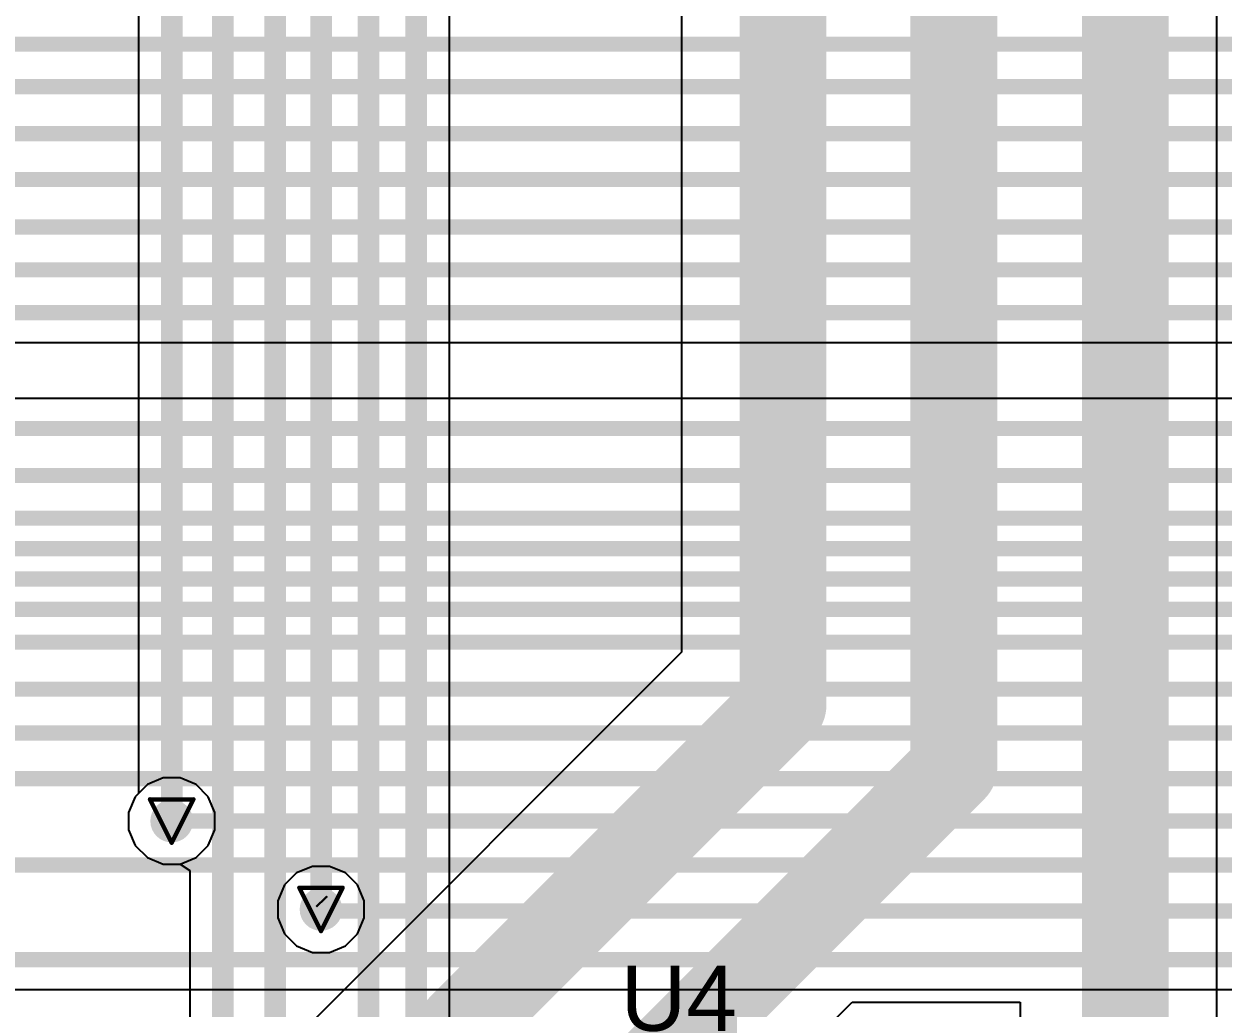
# Model space of a CAD drawing. Header units: inches. Extents: x 0 to 5359, y 0 to 5098.
# Drawn here: x 20.12 to 34.16, y 59.46 to 70.98 of the extents above; entities that cross this region are included whole.
import ezdxf

# ---------------------------------------------------------------- set-up
doc = ezdxf.new("R2010")
doc.units = ezdxf.units.IN
for name, color, linetype in [('Bottom Layer', 5, 'Continuous'), ('Drill Drawing', 1, 'Continuous'), ('Layer 1', 16, 'Continuous'), ('Layer 2', 76, 'Continuous'), ('Top Layer', 1, 'Continuous'), ('Top Overlay', 2, 'Continuous'), ('Via Holes', 16, 'Continuous')]:
    doc.layers.add(name, color=color, linetype=linetype)
doc.styles.add('Arial', font='', dxfattribs={"height": 0.2})
doc.styles.get('Arial').set_extended_font_data('Arial')

msp = doc.modelspace()

# ---------------------------------------------------------------- hatches: boundary and pattern name
at = {"layer": 'Bottom Layer'}
h = msp.add_hatch(color=5, dxfattribs=at)
edge = h.paths.add_edge_path()
edge.add_arc((21.844, 61.656), 0.25, 0, 360)
h = msp.add_hatch(color=5, dxfattribs=at)
edge = h.paths.add_edge_path()
edge.add_arc((23.592, 60.622), 0.25, 0, 360)
at = {"layer": 'Layer 1'}
h = msp.add_hatch(color=16, dxfattribs=at)
edge = h.paths.add_edge_path()
edge.add_arc((21.844, 61.656), 0.25, 0, 360)
h = msp.add_hatch(color=16, dxfattribs=at)
edge = h.paths.add_edge_path()
edge.add_arc((23.592, 60.622), 0.25, 0, 360)
at = {"layer": 'Layer 2'}
h = msp.add_hatch(color=76, dxfattribs=at)
edge = h.paths.add_edge_path()
edge.add_arc((21.844, 61.656), 0.25, 0, 360)
h = msp.add_hatch(color=76, dxfattribs=at)
edge = h.paths.add_edge_path()
edge.add_arc((23.592, 60.622), 0.25, 0, 360)
at = {"layer": 'Top Layer'}
h = msp.add_hatch(color=1, dxfattribs=at)
edge = h.paths.add_edge_path()
edge.add_arc((21.844, 61.656), 0.25, 0, 360)
h = msp.add_hatch(color=1, dxfattribs=at)
edge = h.paths.add_edge_path()
edge.add_arc((23.592, 60.622), 0.25, 0, 360)
at = {"layer": 'Via Holes'}
h = msp.add_hatch(color=7, dxfattribs=at)
edge = h.paths.add_edge_path()
edge.add_arc((21.844, 61.656), 0.15, 0, 360)
h = msp.add_hatch(color=7, dxfattribs=at)
edge = h.paths.add_edge_path()
edge.add_arc((23.592, 60.622), 0.15, 0, 360)

# ---------------------------------------------------------------- linework, layer by layer
at = {"layer": 'Bottom Layer'}
for p, q in [((21.456, 79.666), (21.456, 61.98)), ((25.095, 14.68), (25.095, 74.485)), ((21.456, 61.98), (21.417, 61.941)), ((21.417, 61.941), (21.34, 61.756)), ((21.34, 61.756), (21.34, 61.555)), ((21.34, 61.555), (21.417, 61.37)), ((21.417, 61.37), (21.559, 61.228)), ((21.559, 61.228), (21.744, 61.152)), ((21.744, 61.152), (21.944, 61.152)), ((21.944, 61.152), (22.055, 61.078)), ((22.055, 61.078), (22.055, 17.805))]:
    msp.add_line(p, q, dxfattribs=at)
for points in [[(23.592, 60.724, 0.254, 0.254, 0), (23.592, 108.134, 0.254, 0.254, 0)], [(21.844, 61.656, 0.254, 0.254, 0), (21.844, 80.061, 0.254, 0.254, 0)], [(24.147, 13.601, 0.254, 0.254, 0), (24.147, 75.068, 0.254, 0.254, 0)], [(24.706, 14.667, 0.254, 0.254, 0), (24.706, 74.668, 0.254, 0.254, 0)], [(22.444, 73.203, 0.254, 0.254, 0), (22.444, 17.805, 0.254, 0.254, 0)], [(23.054, 16.551, 0.254, 0.254, 0), (23.054, 72.707, 0.254, 0.254, 0)]]:
    msp.add_lwpolyline(points, format="xyseb", dxfattribs=at)
for points in [[(21.78, 61.656, 0.127, 0.127, 1), (21.907, 61.656, 0.127, 0.127, 1)], [(23.528, 60.724, 0.127, 0.127, 1), (23.655, 60.724, 0.127, 0.127, 1)]]:
    msp.add_lwpolyline(points, format="xyseb", close=True, dxfattribs=at)
at = {"layer": 'Drill Drawing'}
for points in [[(21.59, 61.91, 0.0508, 0.0508, 0), (22.098, 61.91, 0.0508, 0.0508, 0)], [(21.59, 61.91, 0.0508, 0.0508, 0), (21.844, 61.402, 0.0508, 0.0508, 0)], [(21.844, 61.402, 0.0508, 0.0508, 0), (22.098, 61.91, 0.0508, 0.0508, 0)], [(23.338, 60.876, 0.0508, 0.0508, 0), (23.846, 60.876, 0.0508, 0.0508, 0)], [(23.338, 60.876, 0.0508, 0.0508, 0), (23.592, 60.368, 0.0508, 0.0508, 0)], [(23.592, 60.368, 0.0508, 0.0508, 0), (23.846, 60.876, 0.0508, 0.0508, 0)]]:
    msp.add_lwpolyline(points, format="xyseb", dxfattribs=at)
for points in [[(21.577, 61.91, 0.0254, 0.0254, 1), (21.603, 61.91, 0.0254, 0.0254, 1)], [(21.577, 61.91, 0.0254, 0.0254, 1), (21.603, 61.91, 0.0254, 0.0254, 1)], [(22.085, 61.91, 0.0254, 0.0254, 1), (22.111, 61.91, 0.0254, 0.0254, 1)], [(22.085, 61.91, 0.0254, 0.0254, 1), (22.111, 61.91, 0.0254, 0.0254, 1)], [(21.831, 61.402, 0.0254, 0.0254, 1), (21.857, 61.402, 0.0254, 0.0254, 1)], [(21.831, 61.402, 0.0254, 0.0254, 1), (21.857, 61.402, 0.0254, 0.0254, 1)], [(23.325, 60.876, 0.0254, 0.0254, 1), (23.35, 60.876, 0.0254, 0.0254, 1)], [(23.325, 60.876, 0.0254, 0.0254, 1), (23.35, 60.876, 0.0254, 0.0254, 1)], [(23.833, 60.876, 0.0254, 0.0254, 1), (23.858, 60.876, 0.0254, 0.0254, 1)], [(23.833, 60.876, 0.0254, 0.0254, 1), (23.858, 60.876, 0.0254, 0.0254, 1)], [(23.579, 60.368, 0.0254, 0.0254, 1), (23.604, 60.368, 0.0254, 0.0254, 1)], [(23.579, 60.368, 0.0254, 0.0254, 1), (23.604, 60.368, 0.0254, 0.0254, 1)]]:
    msp.add_lwpolyline(points, format="xyseb", close=True, dxfattribs=at)
at = {"layer": 'Layer 1'}
for p, q in [((21.744, 62.16), (21.559, 62.083)), ((21.944, 62.16), (21.744, 62.16)), ((22.129, 62.083), (21.944, 62.16)), ((21.559, 62.083), (21.417, 61.941)), ((22.271, 61.941), (22.129, 62.083)), ((21.417, 61.941), (21.34, 61.756)), ((22.348, 61.756), (22.271, 61.941)), ((21.34, 61.756), (21.34, 61.555)), ((22.348, 61.555), (22.348, 61.756)), ((21.34, 61.555), (21.417, 61.37)), ((22.271, 61.37), (22.348, 61.555)), ((21.417, 61.37), (21.559, 61.228)), ((22.129, 61.228), (22.271, 61.37)), ((21.559, 61.228), (21.744, 61.152)), ((21.744, 61.152), (21.944, 61.152)), ((21.944, 61.152), (22.129, 61.228)), ((23.491, 61.126), (23.306, 61.049)), ((23.692, 61.126), (23.491, 61.126)), ((23.877, 61.049), (23.692, 61.126)), ((23.306, 61.049), (23.164, 60.908)), ((24.019, 60.908), (23.877, 61.049)), ((23.164, 60.908), (23.088, 60.722)), ((24.096, 60.722), (24.019, 60.908)), ((23.088, 60.722), (23.088, 60.522)), ((24.096, 60.522), (24.096, 60.722)), ((23.088, 60.522), (23.164, 60.337)), ((24.019, 60.337), (24.096, 60.522)), ((23.164, 60.337), (23.306, 60.195)), ((23.877, 60.195), (24.019, 60.337)), ((23.306, 60.195), (23.491, 60.118)), ((23.692, 60.118), (23.877, 60.195)), ((23.491, 60.118), (23.692, 60.118))]:
    msp.add_line(p, q, dxfattribs=at)
at = {"layer": 'Layer 2'}
for p, q in [((34.078, 54.299), (34.078, 77.758)), ((27.813, 77.598), (27.813, 63.632)), ((27.813, 63.632), (18.398, 54.217)), ((21.744, 62.16), (21.559, 62.083)), ((21.944, 62.16), (21.744, 62.16)), ((22.129, 62.083), (21.944, 62.16)), ((21.559, 62.083), (21.417, 61.941)), ((22.271, 61.941), (22.129, 62.083)), ((21.417, 61.941), (21.34, 61.756)), ((22.348, 61.756), (22.271, 61.941)), ((21.34, 61.756), (21.34, 61.555)), ((22.348, 61.555), (22.348, 61.756)), ((21.34, 61.555), (21.417, 61.37)), ((22.271, 61.37), (22.348, 61.555)), ((21.417, 61.37), (21.559, 61.228)), ((22.129, 61.228), (22.271, 61.37)), ((21.559, 61.228), (21.744, 61.152)), ((21.744, 61.152), (21.944, 61.152)), ((21.944, 61.152), (22.129, 61.228)), ((23.491, 61.126), (23.306, 61.049)), ((23.692, 61.126), (23.491, 61.126)), ((23.877, 61.049), (23.692, 61.126)), ((23.306, 61.049), (23.164, 60.908)), ((24.019, 60.908), (23.877, 61.049)), ((23.164, 60.908), (23.088, 60.722)), ((24.096, 60.722), (24.019, 60.908)), ((23.088, 60.722), (23.088, 60.522)), ((24.096, 60.522), (24.096, 60.722)), ((23.088, 60.522), (23.164, 60.337)), ((24.019, 60.337), (24.096, 60.522)), ((23.164, 60.337), (23.306, 60.195)), ((23.877, 60.195), (24.019, 60.337)), ((23.306, 60.195), (23.491, 60.118)), ((23.692, 60.118), (23.877, 60.195)), ((23.491, 60.118), (23.692, 60.118)), ((22.633, 52.361), (29.809, 59.538)), ((29.809, 59.538), (31.775, 59.538)), ((31.775, 59.538), (31.775, 48.771))]:
    msp.add_line(p, q, dxfattribs=at)
for points in [[(29, 63.011, 1.016, 1.016, 0), (29, 77.082, 1.016, 1.016, 0)], [(31, 62.275, 1.016, 1.016, 0), (31, 77.082, 1.016, 1.016, 0)], [(33.007, 49.012, 1.016, 1.016, 0), (33.007, 77.082, 1.016, 1.016, 0)], [(19.6, 53.611, 1.016, 1.016, 0), (29, 63.011, 1.016, 1.016, 0)], [(21.458, 52.733, 1.016, 1.016, 0), (31, 62.275, 1.016, 1.016, 0)]]:
    msp.add_lwpolyline(points, format="xyseb", dxfattribs=at)
for points in [[(28.746, 63.011, 0.508, 0.508, 1), (29.254, 63.011, 0.508, 0.508, 1)], [(28.746, 63.011, 0.508, 0.508, 1), (29.254, 63.011, 0.508, 0.508, 1)], [(30.746, 62.275, 0.508, 0.508, 1), (31.254, 62.275, 0.508, 0.508, 1)], [(30.746, 62.275, 0.508, 0.508, 1), (31.254, 62.275, 0.508, 0.508, 1)]]:
    msp.add_lwpolyline(points, format="xyseb", close=True, dxfattribs=at)
at = {"layer": 'Top Layer'}
for p, q in [((14.478, 67.256), (43.061, 67.256)), ((42.864, 66.6), (15.377, 66.6)), ((8.74, 59.684), (36.321, 59.684))]:
    msp.add_line(p, q, dxfattribs=at)
for points in [[(18, 70.747, 0.178, 0.178, 0), (45.155, 70.747, 0.178, 0.178, 0)], [(19.018, 70.25, 0.178, 0.178, 0), (45.086, 70.25, 0.178, 0.178, 0)], [(15.007, 69.7, 0.178, 0.178, 0), (45.071, 69.7, 0.178, 0.178, 0)], [(14.478, 69.164, 0.178, 0.178, 0), (45.042, 69.164, 0.178, 0.178, 0)], [(14.478, 68.609, 0.178, 0.178, 0), (43.334, 68.609, 0.178, 0.178, 0)], [(14.478, 68.106, 0.178, 0.178, 0), (43.271, 68.106, 0.178, 0.178, 0)], [(14.478, 67.605, 0.178, 0.178, 0), (43.206, 67.605, 0.178, 0.178, 0)], [(15.014, 66.25, 0.178, 0.178, 0), (42.864, 66.25, 0.178, 0.178, 0)], [(17.944, 65.7, 0.178, 0.178, 0), (42.848, 65.7, 0.178, 0.178, 0)], [(16.383, 65.2, 0.178, 0.178, 0), (42.217, 65.2, 0.178, 0.178, 0)], [(16.383, 64.844, 0.178, 0.178, 0), (42.007, 64.844, 0.178, 0.178, 0)], [(16.383, 64.489, 0.178, 0.178, 0), (41.797, 64.489, 0.178, 0.178, 0)], [(9.935, 64.133, 0.178, 0.178, 0), (40.173, 64.133, 0.178, 0.178, 0)], [(9.507, 63.75, 0.178, 0.178, 0), (38.35, 63.75, 0.178, 0.178, 0)], [(5.114, 63.2, 0.178, 0.178, 0), (38.2, 63.2, 0.178, 0.178, 0)], [(8.255, 62.687, 0.178, 0.178, 0), (38.013, 62.687, 0.178, 0.178, 0)], [(5.385, 62.151, 0.178, 0.178, 0), (37.849, 62.151, 0.178, 0.178, 0)], [(21.844, 61.656, 0.178, 0.178, 0), (37.023, 61.656, 0.178, 0.178, 0)], [(8.267, 61.141, 0.178, 0.178, 0), (36.764, 61.141, 0.178, 0.178, 0)], [(23.592, 60.724, 0.178, 0.178, 0), (23.609, 60.706, 0.178, 0.178, 0)], [(23.609, 60.604, 0.178, 0.178, 0), (36.521, 60.604, 0.178, 0.178, 0)], [(8.74, 60.034, 0.178, 0.178, 0), (36.466, 60.034, 0.178, 0.178, 0)]]:
    msp.add_lwpolyline(points, format="xyseb", dxfattribs=at)
for points in [[(21.8, 61.656, 0.0889, 0.0889, 1), (21.888, 61.656, 0.0889, 0.0889, 1)], [(23.547, 60.724, 0.0889, 0.0889, 1), (23.636, 60.724, 0.0889, 0.0889, 1)], [(23.565, 60.706, 0.0889, 0.0889, 1), (23.654, 60.706, 0.0889, 0.0889, 1)], [(23.565, 60.604, 0.0889, 0.0889, 1), (23.654, 60.604, 0.0889, 0.0889, 1)]]:
    msp.add_lwpolyline(points, format="xyseb", close=True, dxfattribs=at)

# ---------------------------------------------------------------- texts
at = {"layer": 'Top Overlay', "style": 'Arial'}
msp.add_text('U4', height=0.762, dxfattribs=at).set_placement((27.099, 59.201))

doc.saveas('drawing.dxf')
